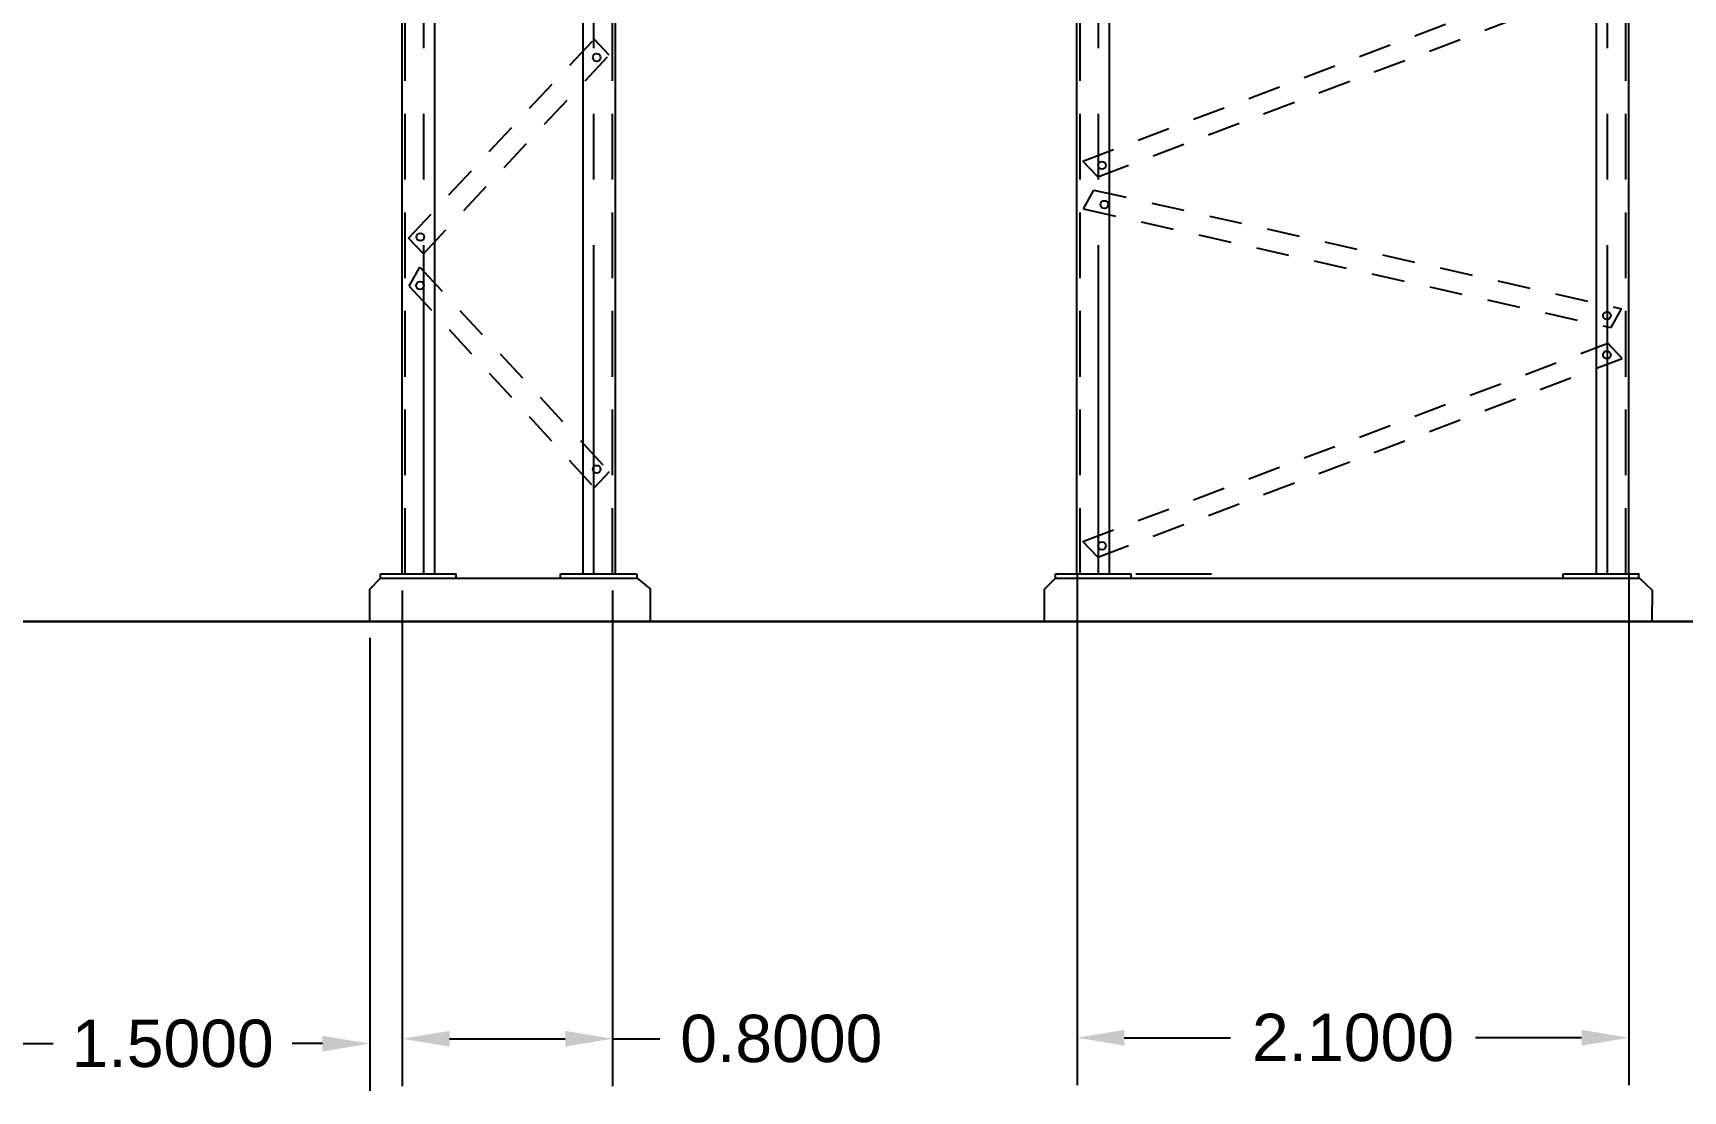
# Model space of a CAD drawing. Header units: inches. Extents: x 86.7 to 123.2, y 21.5 to 36.5.
# Drawn here: x 104.76 to 111.04, y 21.78 to 25.81 of the extents above; entities that cross this region are included whole.
import ezdxf

# ---------------------------------------------------------------- set-up
doc = ezdxf.new("R2010")
doc.units = ezdxf.units.IN
doc.header["$MEASUREMENT"] = 0
for name, pattern in [('CENTER', [2, 1.25, -0.25, 0.25, -0.25]), ('HIDDEN', [0.375, 0.25, -0.125]), ('HIDDEN2', [0.1875, 0.125, -0.0625])]:
    doc.linetypes.add(name, pattern=pattern)
for name, color, linetype in [('DIM', 2, 'Continuous'), ('HUECO', 7, 'Continuous'), ('L50X5', 1, 'Continuous'), ('L75X7', 2, 'Continuous'), ('LAM10', 2, 'Continuous'), ('medidas', 3, 'Continuous'), ('MURO', 1, 'Continuous'), ('referencia', 2, 'Continuous')]:
    doc.layers.add(name, color=color, linetype=linetype)
doc.styles.get("Standard").update_dxf_attribs({"font": 'Arial.ttf'})
doc.dimstyles.get("Standard").update_dxf_attribs({"dimtxt": 0.18, "dimasz": 0.18, "dimexe": 0.18, "dimexo": 0.0625, "dimgap": 0.09, "dimtad": 0, "dimtih": 1, "dimtoh": 1, "dimdec": 4, "dimzin": 0, "dimdsep": 46, "dimtxsty": 'Standard', "dimcen": 0.09, "dimadec": 0, "dimazin": 0, "dimtfac": 1, "dimtdec": 4, "dimtofl": 0, "dimtmove": 0, "dimatfit": 3, "dimfxl": 1, "dimtolj": 1, "dimtzin": 0, "dimarcsym": 0})

# ---------------------------------------------------------------- blocks, each defined once
blk = doc.blocks.new('*D15')
at = {"layer": 'Defpoints', "color": 0, "transparency": 16777216}
for p in [(106.1688, 23.7481), (106.9688, 23.7481), (106.9688, 21.9805)]:
    blk.add_point(p, dxfattribs=at)
at = {"layer": 'medidas', "color": 0, "lineweight": -2, "transparency": 16777216}
for p, q in [((106.1688, 23.6856), (106.1688, 21.8005)), ((106.9688, 23.6856), (106.9688, 21.8005)), ((106.3488, 21.9805), (106.7888, 21.9805)), ((106.9688, 21.9805), (107.1488, 21.9805))]:
    blk.add_line(p, q, dxfattribs=at)
at = {"layer": 'medidas', "color": 0, "transparency": 16777216}
for points in [[(106.3488, 22.0105), (106.3488, 21.9505), (106.1688, 21.9805)], [(106.7888, 22.0105), (106.7888, 21.9505), (106.9688, 21.9805)]]:
    blk.add_solid(points, dxfattribs=at)
at = {"layer": 'medidas', "color": 0, "transparency": 16777216, "insert": (107.6109, 21.9805), "char_height": 0.18, "attachment_point": 5}
blk.add_mtext('\\A1;0.8000', dxfattribs=at)
blk = doc.blocks.new('*D16')
at = {"layer": 'Defpoints', "color": 0, "transparency": 16777216}
for p in [(104.5454, 23.5671), (106.0454, 23.5671), (106.0454, 21.9619)]:
    blk.add_point(p, dxfattribs=at)
at = {"layer": 'medidas', "color": 0, "lineweight": -2, "transparency": 16777216}
for p, q in [((104.5454, 23.5046), (104.5454, 21.7819)), ((106.0454, 23.5046), (106.0454, 21.7819)), ((104.7254, 21.9619), (104.8408, 21.9619)), ((105.8654, 21.9619), (105.7501, 21.9619))]:
    blk.add_line(p, q, dxfattribs=at)
at = {"layer": 'medidas', "color": 0, "transparency": 16777216}
for points in [[(104.7254, 21.9919), (104.7254, 21.9319), (104.5454, 21.9619)], [(105.8654, 21.9919), (105.8654, 21.9319), (106.0454, 21.9619)]]:
    blk.add_solid(points, dxfattribs=at)
at = {"layer": 'medidas', "color": 0, "transparency": 16777216, "insert": (105.2954, 21.9619), "char_height": 0.18, "attachment_point": 5}
blk.add_mtext('\\A1;1.5000', dxfattribs=at)
blk = doc.blocks.new('*D17')
at = {"layer": 'Defpoints', "color": 0, "transparency": 16777216}
for p in [(108.736, 23.814), (110.836, 23.814), (110.836, 21.9844)]:
    blk.add_point(p, dxfattribs=at)
at = {"layer": 'medidas', "color": 0, "lineweight": -2, "transparency": 16777216}
for p, q in [((108.736, 23.7515), (108.736, 21.8044)), ((110.836, 23.7515), (110.836, 21.8044)), ((108.916, 21.9844), (109.3203, 21.9844)), ((110.656, 21.9844), (110.2517, 21.9844))]:
    blk.add_line(p, q, dxfattribs=at)
at = {"layer": 'medidas', "color": 0, "transparency": 16777216}
for points in [[(108.916, 22.0144), (108.916, 21.9544), (108.736, 21.9844)], [(110.656, 22.0144), (110.656, 21.9544), (110.836, 21.9844)]]:
    blk.add_solid(points, dxfattribs=at)
at = {"layer": 'medidas', "color": 0, "transparency": 16777216, "insert": (109.786, 21.9844), "char_height": 0.18, "attachment_point": 5}
blk.add_mtext('\\A1;2.1000', dxfattribs=at)

msp = doc.modelspace()

# ---------------------------------------------------------------- linework, layer by layer
at = {"color": 7}
msp.add_line((106.04542, 23.56714), (107.19722, 23.56714), dxfattribs=at)
at = {"layer": 'DIM', "color": 2}
for p, q in [((108.73598, 23.74814), (108.73598, 27.68069)), ((108.85939, 23.74814), (108.85939, 27.68069)), ((110.71257, 23.74814), (110.71257, 27.68069)), ((110.83598, 23.74814), (110.83598, 27.68069)), ((108.65371, 23.74814), (108.94166, 23.74814)), ((108.65371, 23.73168), (108.65371, 23.74814)), ((108.65371, 23.73168), (108.94166, 23.73168)), ((108.94166, 23.73168), (108.94166, 23.74814)), ((108.95954, 23.74814), (109.24748, 23.74814)), ((110.58589, 23.73168), (110.58589, 23.74814)), ((110.58589, 23.73168), (110.87383, 23.73168)), ((110.8732, 23.73404), (110.8732, 23.7505))]:
    msp.add_line(p, q, dxfattribs=at)
at = {"layer": 'DIM', "color": 2, "linetype": 'HIDDEN'}
for p, q in [((108.7475, 23.74814), (108.7475, 27.68069)), ((110.82446, 23.74814), (110.82446, 27.68069))]:
    msp.add_line(p, q, dxfattribs=at)
at = {"layer": 'DIM', "color": 2, "linetype": 'CENTER'}
for p, q in [((108.81825, 23.74814), (108.81825, 27.68069)), ((110.75371, 23.74814), (110.75371, 27.68069))]:
    msp.add_line(p, q, dxfattribs=at)
at = {"layer": 'DIM', "color": 2, "linetype": 'HIDDEN2'}
for p, q in [((108.75844, 25.31826), (110.75557, 26.07208)), ((108.81493, 25.25845), (110.8102, 26.01424)), ((108.81493, 25.25845), (108.75844, 25.31826)), ((108.76065, 25.13607), (108.80061, 25.20799)), ((108.80061, 25.20799), (110.80798, 24.75668)), ((108.76065, 25.13607), (110.76803, 24.68476)), ((110.76803, 24.68476), (110.80798, 24.75668)), ((108.75844, 23.87138), (110.75557, 24.6252)), ((110.8102, 24.56736), (110.75371, 24.62717)), ((108.81493, 23.81157), (110.8102, 24.56736)), ((108.81493, 23.81157), (108.75844, 23.87138))]:
    msp.add_line(p, q, dxfattribs=at)
at = {"layer": 'DIM'}
for p, q in [((110.58589, 23.74814), (110.8732, 23.74814)), ((120.50565, 23.56714), (88.61231, 23.56714))]:
    msp.add_line(p, q, dxfattribs=at)
at = {"layer": 'DIM', "color": 7}
msp.add_line((108.61257, 23.56714), (110.92269, 23.56714), dxfattribs=at)
at = {"layer": 'DIM', "color": 2}
msp.add_lwpolyline([(108.61257, 23.56714), (108.61257, 23.69055), (108.65371, 23.73168), (110.87596, 23.73168), (110.92487, 23.68685), (110.92269, 23.56714)], dxfattribs=at)
for centre in [(108.8314, 25.30179), (108.84028, 25.15283), (110.75205, 24.73039), (110.75205, 24.58106), (108.8314, 23.85491)]:
    msp.add_circle(centre, 0.01481, dxfattribs=at)
at = {"layer": 'HUECO', "color": 2}
for centre in [(106.90823, 25.71199), (106.23757, 25.02964), (106.23629, 24.84504), (106.90823, 24.14633)]:
    msp.add_circle(centre, 0.01481, dxfattribs=at)
at = {"layer": 'L50X5', "color": 2, "linetype": 'HIDDEN2'}
for p, q in [((106.19295, 25.02528), (106.89808, 25.78107)), ((106.95623, 25.72126), (106.89974, 25.78107)), ((106.24944, 24.96547), (106.95623, 25.72126)), ((106.24944, 24.96547), (106.19295, 25.02528)), ((106.19516, 24.8431), (106.23512, 24.91501)), ((106.23512, 24.91501), (106.95623, 24.13706)), ((106.19516, 24.8431), (106.89974, 24.07725)), ((106.95623, 24.13706), (106.89974, 24.07725))]:
    msp.add_line(p, q, dxfattribs=at)
at = {"layer": 'L75X7', "color": 2}
for p, q in [((106.98035, 23.74814), (106.98035, 27.69714)), ((106.16883, 23.74814), (106.16883, 27.68069)), ((106.29224, 23.74814), (106.29224, 27.68069)), ((106.85694, 23.74814), (106.85694, 27.68069))]:
    msp.add_line(p, q, dxfattribs=at)
at = {"layer": 'L75X7', "color": 2, "linetype": 'HIDDEN'}
for p, q in [((106.18035, 23.74814), (106.18035, 27.68069)), ((106.96883, 23.74814), (106.96883, 27.68069))]:
    msp.add_line(p, q, dxfattribs=at)
at = {"layer": 'L75X7', "color": 2, "linetype": 'CENTER'}
for p, q in [((106.2511, 23.74814), (106.2511, 27.68069)), ((106.89808, 23.74814), (106.89808, 27.68069))]:
    msp.add_line(p, q, dxfattribs=at)
at = {"layer": 'LAM10', "color": 2}
for p, q in [((106.08656, 23.74814), (106.37451, 23.74814)), ((106.08656, 23.73168), (106.08656, 23.74814)), ((106.08656, 23.73168), (106.37451, 23.73168)), ((106.37451, 23.73168), (106.37451, 23.74814)), ((106.77105, 23.73168), (106.77105, 23.74814)), ((106.77105, 23.74814), (107.05899, 23.74814)), ((106.77105, 23.73168), (107.05899, 23.73168)), ((107.06262, 23.73168), (107.06262, 23.74814))]:
    msp.add_line(p, q, dxfattribs=at)
at = {"layer": 'MURO', "color": 2}
msp.add_lwpolyline([(106.04542, 23.56714), (106.04542, 23.69055), (106.08656, 23.73168), (107.06262, 23.73168), (107.11257, 23.69132), (107.11257, 23.56714)], dxfattribs=at)
at = {"layer": 'referencia'}
for p, q in [((104.54542, 23.56714), (106.04542, 23.56714)), ((107.11257, 23.56714), (108.61257, 23.56714)), ((110.92269, 23.56714), (112.42269, 23.56714))]:
    msp.add_line(p, q, dxfattribs=at)

# ---------------------------------------------------------------- dimensions: what is measured, and where the dimension line sits
at = {"layer": 'medidas'}
for base, p1, p2, picture, middle in [((110.83598, 21.98442), (108.73598, 23.81395), (110.83598, 23.81395), '*D17', (109.78598, 21.98442)), ((106.96883, 21.98048), (106.16883, 23.74814), (106.96883, 23.74814), '*D15', (107.61086, 21.98048)), ((106.04542, 21.96188), (104.54542, 23.56714), (106.04542, 23.56714), '*D16', (105.29542, 21.96188))]:
    dim = msp.add_linear_dim(base=base, p1=p1, p2=p2, dimstyle='Standard', dxfattribs=at)
    dim.commit()
    dim.dimension.update_dxf_attribs({"geometry": picture, "text_midpoint": middle})

doc.saveas('drawing.dxf')
